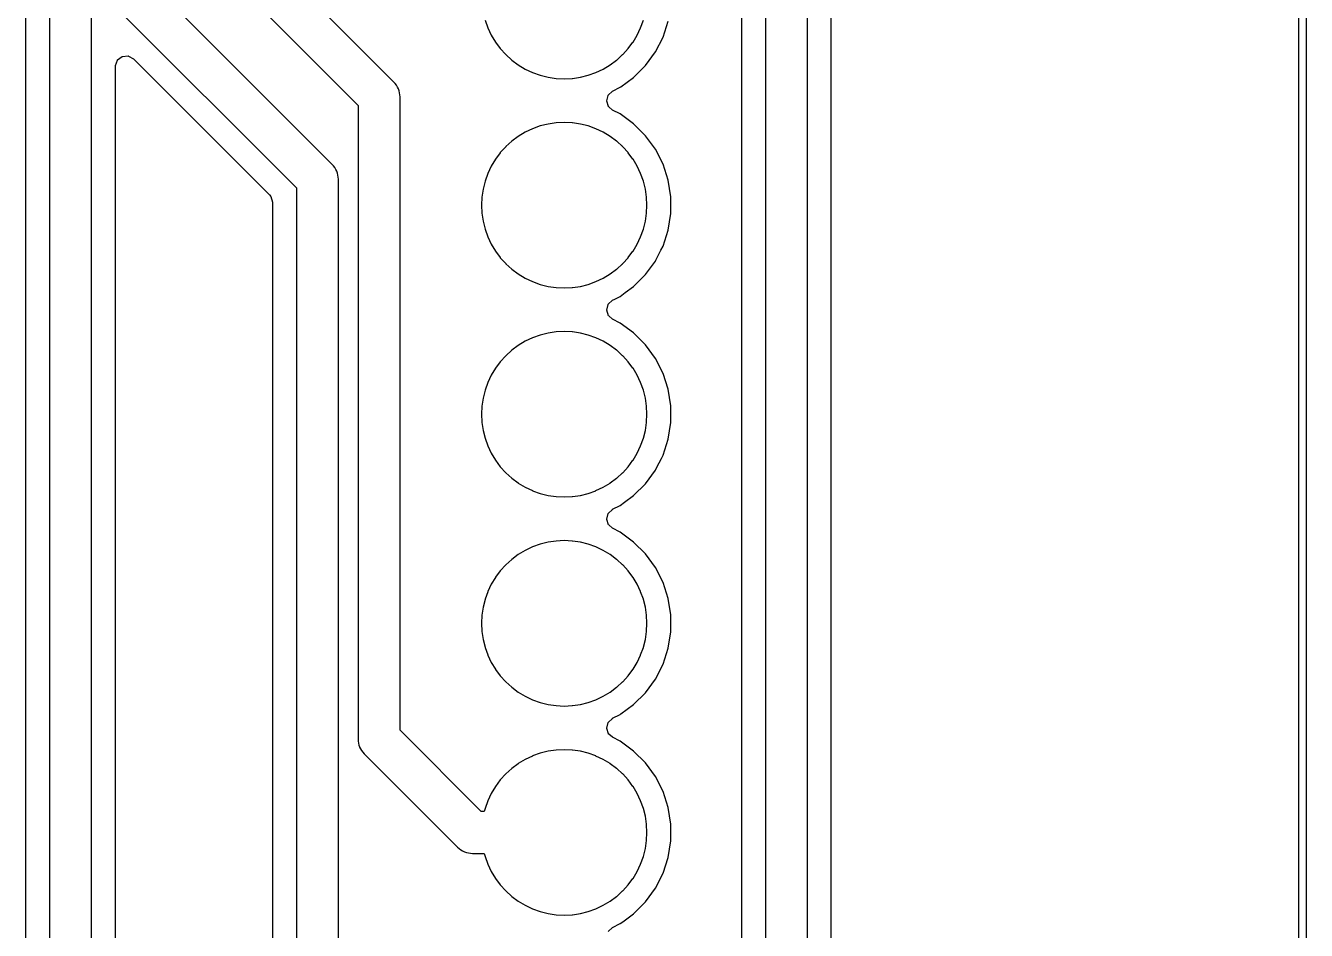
# Model space of a CAD drawing. Header units: metres. Extents: x 92.3 to 181.5, y -134.8 to -50.6.
# Drawn here: x 165.9 to 181.47, y -99.08 to -88.08 of the extents above; entities that cross this region are included whole.
import ezdxf

# ---------------------------------------------------------------- set-up
doc = ezdxf.new("R2010")
doc.units = ezdxf.units.M

msp = doc.modelspace()

# ---------------------------------------------------------------- linework, layer by layer
for points in [[(181.469, -134.674), (181.469, -50.676)], [(181.379, -134.55), (181.379, -50.8)], [(175.405, -113.7), (175.405, -63.65)], [(175.696, -113.772), (175.696, -63.578)], [(174.895, -63.756), (174.895, -113.594)], [(174.604, -63.929), (174.604, -113.421)], [(169.63, -107.22), (166.705, -104.294), (166.705, -72.9)], [(166.195, -73.006), (166.195, -104.4)], [(165.904, -73.179), (165.904, -104.472), (165.933, -104.577), (165.942, -104.611), (166.013, -104.735), (167.582, -106.304), (168.048, -106.77)], [(167.77, -86.88), (169.945, -89.056), (169.945, -96.75), (169.945, -96.75), (169.945, -96.75), (169.946, -96.775), (169.946, -96.775), (169.946, -96.775), (169.946, -96.775), (169.946, -96.775), (169.95, -96.8), (169.95, -96.8), (169.95, -96.8), (169.95, -96.8), (169.95, -96.8), (169.956, -96.824), (169.956, -96.824), (169.956, -96.824), (169.956, -96.824), (169.956, -96.824), (169.956, -96.824), (169.964, -96.847), (169.964, -96.848), (169.964, -96.848), (169.964, -96.848), (169.964, -96.848), (169.975, -96.87), (169.975, -96.87), (169.975, -96.87), (169.975, -96.87), (169.975, -96.87), (169.988, -96.892), (169.988, -96.892), (169.988, -96.892), (169.988, -96.892), (169.988, -96.892), (170.003, -96.912), (170.003, -96.912), (170.003, -96.912), (170.003, -96.912), (170.003, -96.912), (170.019, -96.93), (170.02, -96.93), (170.02, -96.93), (171.155, -98.065), (171.155, -98.065), (171.155, -98.066), (171.173, -98.082), (171.173, -98.082), (171.173, -98.082), (171.173, -98.082), (171.173, -98.082), (171.173, -98.082), (171.193, -98.097), (171.193, -98.097), (171.193, -98.097), (171.193, -98.097), (171.193, -98.097), (171.215, -98.11), (171.215, -98.11), (171.215, -98.11), (171.215, -98.11), (171.215, -98.11), (171.237, -98.121), (171.237, -98.121), (171.237, -98.121), (171.237, -98.121), (171.238, -98.121), (171.261, -98.129), (171.261, -98.129), (171.261, -98.129), (171.261, -98.129), (171.261, -98.129), (171.285, -98.135), (171.285, -98.135), (171.285, -98.135), (171.285, -98.135), (171.285, -98.135), (171.31, -98.139), (171.31, -98.139), (171.31, -98.139), (171.31, -98.139), (171.31, -98.139), (171.335, -98.14), (171.335, -98.14), (171.335, -98.14), (171.479, -98.14), (171.488, -98.176), (171.488, -98.177), (171.488, -98.177), (171.488, -98.177), (171.488, -98.177), (171.521, -98.269), (171.521, -98.269), (171.521, -98.269), (171.522, -98.27), (171.522, -98.27), (171.522, -98.27), (171.564, -98.359), (171.564, -98.359), (171.564, -98.359), (171.564, -98.359), (171.564, -98.359), (171.614, -98.443), (171.614, -98.443), (171.614, -98.443), (171.614, -98.443), (171.615, -98.444), (171.673, -98.522), (171.673, -98.522), (171.673, -98.523), (171.673, -98.523), (171.673, -98.523), (171.739, -98.595), (171.739, -98.596), (171.739, -98.596), (171.739, -98.596), (171.74, -98.596), (171.812, -98.662), (171.812, -98.662), (171.812, -98.662), (171.813, -98.662), (171.813, -98.662), (171.891, -98.72), (171.892, -98.721), (171.892, -98.721), (171.892, -98.721), (171.892, -98.721), (171.976, -98.771), (171.976, -98.771), (171.976, -98.771), (171.976, -98.771), (171.976, -98.771), (172.065, -98.813), (172.065, -98.813), (172.065, -98.813), (172.066, -98.814), (172.066, -98.814), (172.158, -98.847), (172.158, -98.847), (172.158, -98.847), (172.158, -98.847), (172.158, -98.847), (172.158, -98.847), (172.159, -98.847), (172.254, -98.871), (172.254, -98.871), (172.254, -98.871), (172.254, -98.871), (172.254, -98.871), (172.351, -98.885), (172.351, -98.885), (172.351, -98.885), (172.352, -98.885), (172.352, -98.885), (172.45, -98.89), (172.45, -98.89), (172.45, -98.89), (172.45, -98.89), (172.45, -98.89), (172.548, -98.885), (172.548, -98.885), (172.549, -98.885), (172.549, -98.885), (172.549, -98.885), (172.646, -98.871), (172.646, -98.871), (172.646, -98.871), (172.646, -98.871), (172.646, -98.871), (172.741, -98.847), (172.742, -98.847), (172.742, -98.847), (172.742, -98.847), (172.742, -98.847), (172.834, -98.814), (172.834, -98.814), (172.834, -98.814), (172.835, -98.813), (172.835, -98.813), (172.835, -98.813), (172.924, -98.771), (172.924, -98.771), (172.924, -98.771), (172.924, -98.771), (172.924, -98.771), (173.008, -98.721), (173.008, -98.721), (173.008, -98.721), (173.008, -98.721), (173.009, -98.72), (173.087, -98.662), (173.087, -98.662), (173.088, -98.662), (173.088, -98.662), (173.088, -98.662), (173.16, -98.596), (173.161, -98.596), (173.161, -98.596), (173.161, -98.596), (173.161, -98.595), (173.227, -98.523), (173.227, -98.523), (173.227, -98.523), (173.227, -98.522), (173.227, -98.522), (173.285, -98.444), (173.286, -98.443), (173.286, -98.443), (173.286, -98.443), (173.286, -98.443), (173.336, -98.359), (173.336, -98.359), (173.336, -98.359), (173.336, -98.359), (173.336, -98.359), (173.378, -98.27), (173.378, -98.27), (173.378, -98.27), (173.379, -98.269), (173.379, -98.269), (173.412, -98.177), (173.412, -98.177), (173.412, -98.177), (173.412, -98.177), (173.412, -98.177), (173.412, -98.177), (173.412, -98.176), (173.436, -98.081), (173.436, -98.081), (173.436, -98.081), (173.436, -98.081), (173.436, -98.081), (173.45, -97.984), (173.45, -97.984), (173.45, -97.984), (173.45, -97.983), (173.45, -97.983), (173.455, -97.885), (173.455, -97.885), (173.455, -97.885), (173.455, -97.885), (173.455, -97.885), (173.45, -97.787), (173.45, -97.787), (173.45, -97.786), (173.45, -97.786), (173.45, -97.786), (173.436, -97.689), (173.436, -97.689), (173.436, -97.689), (173.436, -97.689), (173.436, -97.689), (173.412, -97.594), (173.412, -97.593), (173.412, -97.593), (173.412, -97.593), (173.412, -97.593), (173.379, -97.501), (173.379, -97.501), (173.378, -97.5), (173.378, -97.5), (173.378, -97.5), (173.336, -97.411), (173.336, -97.411), (173.336, -97.411), (173.336, -97.411), (173.336, -97.411), (173.286, -97.327), (173.286, -97.327), (173.286, -97.327), (173.286, -97.327), (173.285, -97.326), (173.227, -97.248), (173.227, -97.248), (173.227, -97.247), (173.227, -97.247), (173.227, -97.247), (173.161, -97.175), (173.161, -97.174), (173.161, -97.174), (173.161, -97.174), (173.16, -97.174), (173.088, -97.108), (173.088, -97.108), (173.088, -97.108), (173.087, -97.108), (173.087, -97.108), (173.009, -97.05), (173.008, -97.049), (173.008, -97.049), (173.008, -97.049), (173.008, -97.049), (172.924, -96.999), (172.924, -96.999), (172.924, -96.999), (172.924, -96.999), (172.924, -96.999), (172.835, -96.957), (172.835, -96.957), (172.835, -96.957), (172.834, -96.956), (172.834, -96.956), (172.742, -96.923), (172.742, -96.923), (172.742, -96.923), (172.742, -96.923), (172.741, -96.923), (172.646, -96.899), (172.646, -96.899), (172.646, -96.899), (172.646, -96.899), (172.646, -96.899), (172.549, -96.885), (172.549, -96.885), (172.549, -96.885), (172.548, -96.885), (172.548, -96.885), (172.45, -96.88), (172.45, -96.88), (172.45, -96.88), (172.45, -96.88), (172.45, -96.88), (172.352, -96.885), (172.352, -96.885), (172.351, -96.885), (172.351, -96.885), (172.351, -96.885), (172.254, -96.899), (172.254, -96.899), (172.254, -96.899), (172.254, -96.899), (172.254, -96.899), (172.159, -96.923), (172.158, -96.923), (172.158, -96.923), (172.158, -96.923), (172.158, -96.923), (172.066, -96.956), (172.066, -96.956), (172.065, -96.957), (172.065, -96.957), (172.065, -96.957), (171.976, -96.999), (171.976, -96.999), (171.976, -96.999), (171.976, -96.999), (171.976, -96.999), (171.892, -97.049), (171.892, -97.049), (171.892, -97.049), (171.892, -97.049), (171.891, -97.05), (171.813, -97.108), (171.813, -97.108), (171.812, -97.108), (171.812, -97.108), (171.812, -97.108), (171.74, -97.174), (171.739, -97.174), (171.739, -97.174), (171.739, -97.174), (171.739, -97.175), (171.673, -97.247), (171.673, -97.247), (171.673, -97.247), (171.673, -97.248), (171.673, -97.248), (171.615, -97.326), (171.614, -97.327), (171.614, -97.327), (171.614, -97.327), (171.614, -97.327), (171.564, -97.411), (171.564, -97.411), (171.564, -97.411), (171.564, -97.411), (171.564, -97.411), (171.522, -97.5), (171.522, -97.5), (171.522, -97.5), (171.521, -97.501), (171.521, -97.501), (171.488, -97.593), (171.488, -97.593), (171.488, -97.593), (171.488, -97.593), (171.488, -97.594), (171.479, -97.63), (171.441, -97.63), (170.455, -96.644), (170.455, -88.95), (170.455, -88.95), (170.455, -88.95), (170.454, -88.925), (170.454, -88.925), (170.454, -88.925), (170.454, -88.925), (170.454, -88.925), (170.45, -88.9), (170.45, -88.9), (170.45, -88.9), (170.45, -88.9), (170.45, -88.9), (170.444, -88.876), (170.444, -88.876), (170.444, -88.876), (170.444, -88.876), (170.444, -88.876), (170.436, -88.853), (170.436, -88.852), (170.436, -88.852), (170.436, -88.852), (170.436, -88.852), (170.425, -88.83), (170.425, -88.83), (170.425, -88.83), (170.425, -88.83), (170.425, -88.83), (170.412, -88.808), (170.412, -88.808), (170.412, -88.808), (170.412, -88.808), (170.412, -88.808), (170.412, -88.808), (170.412, -88.808), (170.412, -88.808), (170.412, -88.808), (170.397, -88.788), (170.397, -88.788), (170.397, -88.788), (170.397, -88.788), (170.397, -88.788), (170.381, -88.77), (170.38, -88.77), (170.38, -88.77), (168.205, -86.594)], [(169.705, -102.399), (169.705, -89.95), (169.705, -89.95), (169.705, -89.95), (169.704, -89.925), (169.704, -89.925), (169.704, -89.925), (169.704, -89.925), (169.704, -89.925), (169.7, -89.9), (169.7, -89.9), (169.7, -89.9), (169.7, -89.9), (169.7, -89.9), (169.694, -89.876), (169.694, -89.876), (169.694, -89.876), (169.694, -89.876), (169.694, -89.876), (169.686, -89.853), (169.686, -89.852), (169.686, -89.852), (169.686, -89.852), (169.686, -89.852), (169.675, -89.83), (169.675, -89.83), (169.675, -89.83), (169.675, -89.83), (169.675, -89.83), (169.662, -89.808), (169.662, -89.808), (169.662, -89.808), (169.662, -89.808), (169.662, -89.808), (169.662, -89.808), (169.662, -89.808), (169.662, -89.808), (169.662, -89.808), (169.647, -89.788), (169.647, -89.788), (169.647, -89.788), (169.647, -89.788), (169.647, -89.788), (169.631, -89.77), (169.63, -89.77), (169.63, -89.77), (167.405, -87.544)], [(166.97, -87.83), (169.195, -90.056), (169.195, -102.505)], [(171.488, -88.017), (171.521, -88.109), (171.521, -88.109), (171.521, -88.109), (171.522, -88.11), (171.522, -88.11), (171.522, -88.11), (171.564, -88.199), (171.564, -88.199), (171.564, -88.199), (171.564, -88.199), (171.564, -88.199), (171.614, -88.283), (171.614, -88.283), (171.614, -88.283), (171.614, -88.283), (171.615, -88.284), (171.673, -88.362), (171.673, -88.362), (171.673, -88.363), (171.673, -88.363), (171.673, -88.363), (171.739, -88.435), (171.739, -88.436), (171.739, -88.436), (171.739, -88.436), (171.74, -88.436), (171.812, -88.502), (171.812, -88.502), (171.812, -88.502), (171.813, -88.502), (171.813, -88.502), (171.891, -88.56), (171.892, -88.561), (171.892, -88.561), (171.892, -88.561), (171.892, -88.561), (171.976, -88.611), (171.976, -88.611), (171.976, -88.611), (171.976, -88.611), (171.976, -88.611), (172.065, -88.653), (172.065, -88.653), (172.065, -88.653), (172.066, -88.654), (172.066, -88.654), (172.158, -88.687), (172.158, -88.687), (172.158, -88.687), (172.158, -88.687), (172.158, -88.687), (172.158, -88.687), (172.159, -88.687), (172.254, -88.711), (172.254, -88.711), (172.254, -88.711), (172.254, -88.711), (172.254, -88.711), (172.351, -88.725), (172.351, -88.725), (172.351, -88.725), (172.352, -88.725), (172.352, -88.725), (172.45, -88.73), (172.45, -88.73), (172.45, -88.73), (172.45, -88.73), (172.45, -88.73), (172.548, -88.725), (172.548, -88.725), (172.549, -88.725), (172.549, -88.725), (172.549, -88.725), (172.646, -88.711), (172.646, -88.711), (172.646, -88.711), (172.646, -88.711), (172.646, -88.711), (172.741, -88.687), (172.742, -88.687), (172.742, -88.687), (172.742, -88.687), (172.742, -88.687), (172.834, -88.654), (172.834, -88.654), (172.834, -88.654), (172.835, -88.653), (172.835, -88.653), (172.835, -88.653), (172.924, -88.611), (172.924, -88.611), (172.924, -88.611), (172.924, -88.611), (172.924, -88.611), (173.008, -88.561), (173.008, -88.561), (173.008, -88.561), (173.008, -88.561), (173.009, -88.56), (173.087, -88.502), (173.087, -88.502), (173.088, -88.502), (173.088, -88.502), (173.088, -88.502), (173.16, -88.436), (173.161, -88.436), (173.161, -88.436), (173.161, -88.436), (173.161, -88.435), (173.227, -88.363), (173.227, -88.363), (173.227, -88.363), (173.227, -88.362), (173.227, -88.362), (173.285, -88.284), (173.286, -88.283), (173.286, -88.283), (173.286, -88.283), (173.286, -88.283), (173.336, -88.199), (173.336, -88.199), (173.336, -88.199), (173.336, -88.199), (173.336, -88.199), (173.378, -88.11), (173.378, -88.11), (173.378, -88.11), (173.379, -88.109), (173.379, -88.109), (173.412, -88.017)], [(172.985, -99.089), (173.035, -99.041), (173.036, -99.041), (173.036, -99.041), (173.036, -99.041), (173.036, -99.041), (173.036, -99.04), (173.036, -99.04), (173.036, -99.04), (173.036, -99.04), (173.036, -99.04), (173.036, -99.04), (173.037, -99.04), (173.037, -99.04), (173.038, -99.039), (173.129, -98.993), (173.161, -98.97), (173.294, -98.873), (173.438, -98.729), (173.558, -98.564), (173.651, -98.382), (173.714, -98.188), (173.746, -97.987), (173.746, -97.783), (173.714, -97.582), (173.651, -97.388), (173.558, -97.206), (173.438, -97.041), (173.294, -96.897), (173.129, -96.777), (173.037, -96.73), (173.037, -96.73), (173.036, -96.73), (173.036, -96.73), (173.036, -96.73), (173.036, -96.73), (173.036, -96.73), (173.036, -96.729), (173.036, -96.729), (173.036, -96.729), (173.036, -96.729), (172.991, -96.69), (172.991, -96.69), (172.99, -96.69), (172.99, -96.69), (172.99, -96.69), (172.99, -96.69), (172.99, -96.69), (172.99, -96.69), (172.99, -96.69), (172.99, -96.689), (172.99, -96.689), (172.99, -96.689), (172.99, -96.689), (172.99, -96.689), (172.99, -96.689), (172.989, -96.689), (172.989, -96.689), (172.989, -96.689), (172.989, -96.689), (172.989, -96.688), (172.989, -96.688), (172.989, -96.688), (172.989, -96.688), (172.967, -96.622), (172.967, -96.622), (172.967, -96.622), (172.966, -96.622), (172.966, -96.621), (172.966, -96.621), (172.966, -96.621), (172.966, -96.621), (172.966, -96.621), (172.966, -96.621), (172.966, -96.621), (172.966, -96.621), (172.966, -96.62), (172.966, -96.62), (172.966, -96.62), (172.966, -96.62), (172.966, -96.62), (172.966, -96.62), (172.966, -96.62), (172.966, -96.62), (172.966, -96.619), (172.966, -96.619), (172.966, -96.619), (172.966, -96.619), (172.983, -96.551), (172.983, -96.551), (172.983, -96.551), (172.983, -96.551), (172.983, -96.551), (172.983, -96.551), (172.984, -96.551), (172.984, -96.55), (172.984, -96.55), (172.984, -96.55), (172.984, -96.55), (172.984, -96.55), (172.984, -96.55), (172.984, -96.55), (172.984, -96.55), (172.984, -96.55), (172.984, -96.55), (172.984, -96.549), (172.984, -96.549), (172.984, -96.549), (172.984, -96.549), (172.985, -96.549), (172.985, -96.549), (172.985, -96.549), (173.035, -96.501), (173.036, -96.501), (173.036, -96.501), (173.036, -96.501), (173.036, -96.501), (173.036, -96.5), (173.036, -96.5), (173.036, -96.5), (173.036, -96.5), (173.036, -96.5), (173.036, -96.5), (173.037, -96.5), (173.037, -96.5), (173.038, -96.499), (173.129, -96.453), (173.139, -96.446), (173.294, -96.333), (173.438, -96.189), (173.558, -96.024), (173.651, -95.842), (173.714, -95.648), (173.746, -95.447), (173.746, -95.243), (173.714, -95.042), (173.651, -94.848), (173.558, -94.666), (173.438, -94.501), (173.294, -94.357), (173.129, -94.237), (173.037, -94.19), (173.037, -94.19), (173.036, -94.19), (173.036, -94.19), (173.036, -94.19), (173.036, -94.19), (173.036, -94.19), (173.036, -94.189), (173.036, -94.189), (173.036, -94.189), (173.036, -94.189), (172.991, -94.15), (172.991, -94.15), (172.99, -94.15), (172.99, -94.15), (172.99, -94.15), (172.99, -94.15), (172.99, -94.15), (172.99, -94.15), (172.99, -94.15), (172.99, -94.149), (172.99, -94.149), (172.99, -94.149), (172.99, -94.149), (172.99, -94.149), (172.99, -94.149), (172.989, -94.149), (172.989, -94.149), (172.989, -94.149), (172.989, -94.149), (172.989, -94.148), (172.989, -94.148), (172.989, -94.148), (172.989, -94.148), (172.967, -94.082), (172.967, -94.082), (172.967, -94.082), (172.966, -94.082), (172.966, -94.081), (172.966, -94.081), (172.966, -94.081), (172.966, -94.081), (172.966, -94.081), (172.966, -94.081), (172.966, -94.081), (172.966, -94.081), (172.966, -94.08), (172.966, -94.08), (172.966, -94.08), (172.966, -94.08), (172.966, -94.08), (172.966, -94.08), (172.966, -94.08), (172.966, -94.08), (172.966, -94.079), (172.966, -94.079), (172.966, -94.079), (172.966, -94.079), (172.983, -94.011), (172.983, -94.011), (172.983, -94.011), (172.983, -94.011), (172.983, -94.011), (172.983, -94.011), (172.984, -94.011), (172.984, -94.01), (172.984, -94.01), (172.984, -94.01), (172.984, -94.01), (172.984, -94.01), (172.984, -94.01), (172.984, -94.01), (172.984, -94.01), (172.984, -94.01), (172.984, -94.01), (172.984, -94.009), (172.984, -94.009), (172.984, -94.009), (172.984, -94.009), (172.985, -94.009), (172.985, -94.009), (172.985, -94.009), (173.035, -93.961), (173.036, -93.961), (173.036, -93.961), (173.036, -93.961), (173.036, -93.961), (173.036, -93.96), (173.036, -93.96), (173.036, -93.96), (173.036, -93.96), (173.036, -93.96), (173.036, -93.96), (173.037, -93.96), (173.037, -93.96), (173.038, -93.959), (173.129, -93.913), (173.183, -93.874), (173.294, -93.793), (173.438, -93.649), (173.558, -93.484), (173.577, -93.446), (173.631, -93.341), (173.651, -93.302), (173.714, -93.108), (173.746, -92.907), (173.746, -92.703), (173.714, -92.502), (173.651, -92.308), (173.558, -92.126), (173.438, -91.961), (173.294, -91.817), (173.129, -91.697), (173.037, -91.65), (173.037, -91.65), (173.036, -91.65), (173.036, -91.65), (173.036, -91.65), (173.036, -91.65), (173.036, -91.65), (173.036, -91.649), (173.036, -91.649), (173.036, -91.649), (173.036, -91.649), (172.991, -91.61), (172.991, -91.61), (172.99, -91.61), (172.99, -91.61), (172.99, -91.61), (172.99, -91.61), (172.99, -91.61), (172.99, -91.61), (172.99, -91.61), (172.99, -91.609), (172.99, -91.609), (172.99, -91.609), (172.99, -91.609), (172.99, -91.609), (172.99, -91.609), (172.989, -91.609), (172.989, -91.609), (172.989, -91.609), (172.989, -91.609), (172.989, -91.608), (172.989, -91.608), (172.989, -91.608), (172.989, -91.608), (172.967, -91.542), (172.967, -91.542), (172.967, -91.542), (172.966, -91.542), (172.966, -91.541), (172.966, -91.541), (172.966, -91.541), (172.966, -91.541), (172.966, -91.541), (172.966, -91.541), (172.966, -91.541), (172.966, -91.541), (172.966, -91.54), (172.966, -91.54), (172.966, -91.54), (172.966, -91.54), (172.966, -91.54), (172.966, -91.54), (172.966, -91.54), (172.966, -91.54), (172.966, -91.539), (172.966, -91.539), (172.966, -91.539), (172.966, -91.539), (172.983, -91.471), (172.983, -91.471), (172.983, -91.471), (172.983, -91.471), (172.983, -91.471), (172.983, -91.471), (172.984, -91.471), (172.984, -91.47), (172.984, -91.47), (172.984, -91.47), (172.984, -91.47), (172.984, -91.47), (172.984, -91.47), (172.984, -91.47), (172.984, -91.47), (172.984, -91.47), (172.984, -91.47), (172.984, -91.469), (172.984, -91.469), (172.984, -91.469), (172.984, -91.469), (172.985, -91.469), (172.985, -91.469), (172.985, -91.469), (173.035, -91.421), (173.036, -91.421), (173.036, -91.421), (173.036, -91.421), (173.036, -91.421), (173.036, -91.42), (173.036, -91.42), (173.036, -91.42), (173.036, -91.42), (173.036, -91.42), (173.036, -91.42), (173.037, -91.42), (173.037, -91.42), (173.065, -91.405), (173.129, -91.373), (173.192, -91.327), (173.294, -91.253), (173.438, -91.109), (173.558, -90.944), (173.564, -90.932), (173.626, -90.81), (173.651, -90.762), (173.714, -90.568), (173.746, -90.367), (173.746, -90.163), (173.714, -89.962), (173.651, -89.768), (173.558, -89.586), (173.438, -89.421), (173.294, -89.277), (173.129, -89.157), (173.037, -89.11), (173.037, -89.11), (173.036, -89.11), (173.036, -89.11), (173.036, -89.11), (173.036, -89.11), (173.036, -89.11), (173.036, -89.109), (173.036, -89.109), (173.036, -89.109), (173.036, -89.109), (172.991, -89.07), (172.991, -89.07), (172.99, -89.07), (172.99, -89.07), (172.99, -89.07), (172.99, -89.07), (172.99, -89.07), (172.99, -89.07), (172.99, -89.07), (172.99, -89.069), (172.99, -89.069), (172.99, -89.069), (172.99, -89.069), (172.99, -89.069), (172.99, -89.069), (172.989, -89.069), (172.989, -89.069), (172.989, -89.069), (172.989, -89.069), (172.989, -89.068), (172.989, -89.068), (172.989, -89.068), (172.989, -89.068), (172.967, -89.002), (172.967, -89.002), (172.967, -89.002), (172.966, -89.002), (172.966, -89.001), (172.966, -89.001), (172.966, -89.001), (172.966, -89.001), (172.966, -89.001), (172.966, -89.001), (172.966, -89.001), (172.966, -89.001), (172.966, -89), (172.966, -89), (172.966, -89), (172.966, -89), (172.966, -89), (172.966, -89), (172.966, -89), (172.966, -89), (172.966, -88.999), (172.966, -88.999), (172.966, -88.999), (172.966, -88.999), (172.983, -88.931), (172.983, -88.931), (172.983, -88.931), (172.983, -88.931), (172.983, -88.931), (172.983, -88.931), (172.984, -88.931), (172.984, -88.93), (172.984, -88.93), (172.984, -88.93), (172.984, -88.93), (172.984, -88.93), (172.984, -88.93), (172.984, -88.93), (172.984, -88.93), (172.984, -88.93), (172.984, -88.93), (172.984, -88.929), (172.984, -88.929), (172.984, -88.929), (172.984, -88.929), (172.985, -88.929), (172.985, -88.929), (172.985, -88.929), (173.035, -88.881), (173.036, -88.881), (173.036, -88.881), (173.036, -88.881), (173.036, -88.881), (173.036, -88.88), (173.036, -88.88), (173.036, -88.88), (173.036, -88.88), (173.036, -88.88), (173.036, -88.88), (173.037, -88.88), (173.037, -88.88), (173.038, -88.879), (173.129, -88.833), (173.139, -88.826), (173.294, -88.713), (173.438, -88.569), (173.558, -88.404), (173.651, -88.222), (173.714, -88.028)], [(166.996, -104.121), (166.996, -88.578), (166.996, -88.578), (166.996, -88.569), (166.996, -88.569), (166.996, -88.569), (166.996, -88.569), (166.996, -88.569), (166.996, -88.569), (166.996, -88.569), (166.996, -88.569), (166.996, -88.568), (166.996, -88.568), (166.996, -88.568), (166.996, -88.568), (166.996, -88.568), (166.996, -88.568), (167.021, -88.502), (167.021, -88.502), (167.021, -88.502), (167.021, -88.502), (167.021, -88.502), (167.021, -88.502), (167.021, -88.502), (167.021, -88.502), (167.021, -88.501), (167.021, -88.501), (167.021, -88.501), (167.021, -88.501), (167.021, -88.501), (167.021, -88.501), (167.021, -88.501), (167.022, -88.501), (167.022, -88.501), (167.022, -88.501), (167.022, -88.5), (167.022, -88.5), (167.022, -88.5), (167.022, -88.5), (167.022, -88.5), (167.022, -88.5), (167.078, -88.458), (167.078, -88.458), (167.078, -88.458), (167.078, -88.458), (167.079, -88.458), (167.079, -88.458), (167.079, -88.458), (167.079, -88.458), (167.079, -88.458), (167.079, -88.458), (167.079, -88.458), (167.079, -88.458), (167.079, -88.457), (167.08, -88.457), (167.08, -88.457), (167.08, -88.457), (167.08, -88.457), (167.08, -88.457), (167.08, -88.457), (167.08, -88.457), (167.08, -88.457), (167.081, -88.457), (167.081, -88.457), (167.081, -88.457), (167.151, -88.452), (167.151, -88.452), (167.151, -88.452), (167.151, -88.452), (167.151, -88.452), (167.151, -88.452), (167.151, -88.452), (167.151, -88.452), (167.151, -88.452), (167.152, -88.452), (167.152, -88.452), (167.152, -88.452), (167.152, -88.452), (167.152, -88.452), (167.152, -88.452), (167.152, -88.452), (167.152, -88.452), (167.153, -88.453), (167.153, -88.453), (167.153, -88.453), (167.153, -88.453), (167.153, -88.453), (167.153, -88.453), (167.153, -88.453), (167.215, -88.486), (167.215, -88.486), (167.215, -88.486), (167.215, -88.486), (167.215, -88.487), (167.215, -88.487), (167.215, -88.487), (167.215, -88.487), (167.215, -88.487), (167.215, -88.487), (167.216, -88.487), (167.216, -88.487), (167.216, -88.487), (168.867, -90.138), (168.867, -90.138), (168.867, -90.138), (168.867, -90.138), (168.867, -90.139), (168.884, -90.159), (168.884, -90.159), (168.884, -90.159), (168.884, -90.16), (168.884, -90.16), (168.884, -90.16), (168.884, -90.16), (168.884, -90.16), (168.884, -90.16), (168.884, -90.16), (168.884, -90.16), (168.884, -90.16), (168.884, -90.16), (168.884, -90.161), (168.885, -90.161), (168.885, -90.161), (168.885, -90.161), (168.904, -90.228), (168.904, -90.228), (168.904, -90.228), (168.904, -90.228), (168.904, -90.228), (168.904, -90.229), (168.904, -90.229), (168.904, -90.229), (168.904, -90.229), (168.904, -90.229), (168.904, -90.229), (168.904, -90.229), (168.904, -90.229), (168.904, -102.577)], [(171.521, -90.649), (171.521, -90.649), (171.522, -90.65), (171.522, -90.65), (171.522, -90.65), (171.564, -90.739), (171.564, -90.739), (171.564, -90.739), (171.564, -90.739), (171.564, -90.739), (171.614, -90.823), (171.614, -90.823), (171.614, -90.823), (171.614, -90.823), (171.615, -90.824), (171.673, -90.902), (171.673, -90.902), (171.673, -90.903), (171.673, -90.903), (171.673, -90.903), (171.739, -90.975), (171.739, -90.976), (171.739, -90.976), (171.739, -90.976), (171.74, -90.976), (171.812, -91.042), (171.812, -91.042), (171.812, -91.042), (171.813, -91.042), (171.813, -91.042), (171.891, -91.1), (171.892, -91.101), (171.892, -91.101), (171.892, -91.101), (171.892, -91.101), (171.976, -91.151), (171.976, -91.151), (171.976, -91.151), (171.976, -91.151), (171.976, -91.151), (172.065, -91.193), (172.065, -91.193), (172.065, -91.193), (172.066, -91.194), (172.066, -91.194), (172.158, -91.227), (172.158, -91.227), (172.158, -91.227), (172.158, -91.227), (172.158, -91.227), (172.158, -91.227), (172.159, -91.227), (172.254, -91.251), (172.254, -91.251), (172.254, -91.251), (172.254, -91.251), (172.254, -91.251), (172.351, -91.265), (172.351, -91.265), (172.351, -91.265), (172.352, -91.265), (172.352, -91.265), (172.45, -91.27), (172.45, -91.27), (172.45, -91.27), (172.45, -91.27), (172.45, -91.27), (172.548, -91.265), (172.548, -91.265), (172.549, -91.265), (172.549, -91.265), (172.549, -91.265), (172.646, -91.251), (172.646, -91.251), (172.646, -91.251), (172.646, -91.251), (172.646, -91.251), (172.741, -91.227), (172.742, -91.227), (172.742, -91.227), (172.742, -91.227), (172.742, -91.227), (172.834, -91.194), (172.834, -91.194), (172.834, -91.194), (172.835, -91.193), (172.835, -91.193), (172.835, -91.193), (172.924, -91.151), (172.924, -91.151), (172.924, -91.151), (172.924, -91.151), (172.924, -91.151), (173.008, -91.101), (173.008, -91.101), (173.008, -91.101), (173.008, -91.101), (173.009, -91.1), (173.087, -91.042), (173.087, -91.042), (173.088, -91.042), (173.088, -91.042), (173.088, -91.042), (173.16, -90.976), (173.161, -90.976), (173.161, -90.976), (173.161, -90.976), (173.161, -90.975), (173.227, -90.903), (173.227, -90.903), (173.227, -90.903), (173.227, -90.902), (173.227, -90.902), (173.285, -90.824), (173.286, -90.823), (173.286, -90.823), (173.286, -90.823), (173.286, -90.823), (173.336, -90.739), (173.336, -90.739), (173.336, -90.739), (173.336, -90.739), (173.336, -90.739), (173.378, -90.65), (173.378, -90.65), (173.378, -90.65), (173.379, -90.649), (173.379, -90.649), (173.412, -90.557), (173.412, -90.557), (173.412, -90.557), (173.412, -90.557), (173.412, -90.557), (173.412, -90.557), (173.412, -90.556), (173.436, -90.461), (173.436, -90.461), (173.436, -90.461), (173.436, -90.461), (173.436, -90.461), (173.45, -90.364), (173.45, -90.364), (173.45, -90.364), (173.45, -90.363), (173.45, -90.363), (173.455, -90.265), (173.455, -90.265), (173.455, -90.265), (173.455, -90.265), (173.455, -90.265), (173.45, -90.167), (173.45, -90.167), (173.45, -90.166), (173.45, -90.166), (173.45, -90.166), (173.436, -90.069), (173.436, -90.069), (173.436, -90.069), (173.436, -90.069), (173.436, -90.069), (173.412, -89.974), (173.412, -89.973), (173.412, -89.973), (173.412, -89.973), (173.412, -89.973), (173.379, -89.881), (173.379, -89.881), (173.378, -89.88), (173.378, -89.88), (173.378, -89.88), (173.336, -89.791), (173.336, -89.791), (173.336, -89.791), (173.336, -89.791), (173.336, -89.791), (173.286, -89.707), (173.286, -89.707), (173.286, -89.707), (173.286, -89.707), (173.285, -89.706), (173.227, -89.628), (173.227, -89.628), (173.227, -89.627), (173.227, -89.627), (173.227, -89.627), (173.161, -89.555), (173.161, -89.554), (173.161, -89.554), (173.161, -89.554), (173.16, -89.554), (173.088, -89.488), (173.088, -89.488), (173.088, -89.488), (173.087, -89.488), (173.087, -89.488), (173.009, -89.43), (173.008, -89.429), (173.008, -89.429), (173.008, -89.429), (173.008, -89.429), (172.924, -89.379), (172.924, -89.379), (172.924, -89.379), (172.924, -89.379), (172.924, -89.379), (172.835, -89.337), (172.835, -89.337), (172.835, -89.337), (172.834, -89.336), (172.834, -89.336), (172.742, -89.303), (172.742, -89.303), (172.742, -89.303), (172.742, -89.303), (172.741, -89.303), (172.646, -89.279), (172.646, -89.279), (172.646, -89.279), (172.646, -89.279), (172.646, -89.279), (172.549, -89.265), (172.549, -89.265), (172.549, -89.265), (172.548, -89.265), (172.548, -89.265), (172.45, -89.26), (172.45, -89.26), (172.45, -89.26), (172.45, -89.26), (172.45, -89.26), (172.352, -89.265), (172.352, -89.265), (172.351, -89.265), (172.351, -89.265), (172.351, -89.265), (172.254, -89.279), (172.254, -89.279), (172.254, -89.279), (172.254, -89.279), (172.254, -89.279), (172.159, -89.303), (172.158, -89.303), (172.158, -89.303), (172.158, -89.303), (172.158, -89.303), (172.066, -89.336), (172.066, -89.336), (172.065, -89.337), (172.065, -89.337), (172.065, -89.337), (171.976, -89.379), (171.976, -89.379), (171.976, -89.379), (171.976, -89.379), (171.976, -89.379), (171.892, -89.429), (171.892, -89.429), (171.892, -89.429), (171.892, -89.429), (171.891, -89.43), (171.813, -89.488), (171.813, -89.488), (171.812, -89.488), (171.812, -89.488), (171.812, -89.488), (171.74, -89.554), (171.739, -89.554), (171.739, -89.554), (171.739, -89.554), (171.739, -89.555), (171.673, -89.627), (171.673, -89.627), (171.673, -89.627), (171.673, -89.628), (171.673, -89.628), (171.615, -89.706), (171.614, -89.707), (171.614, -89.707), (171.614, -89.707), (171.614, -89.707), (171.564, -89.791), (171.564, -89.791), (171.564, -89.791), (171.564, -89.791), (171.564, -89.791), (171.522, -89.88), (171.522, -89.88), (171.522, -89.88), (171.521, -89.881), (171.521, -89.881), (171.488, -89.973), (171.488, -89.973), (171.488, -89.973), (171.488, -89.973), (171.488, -89.974), (171.464, -90.069), (171.464, -90.069), (171.464, -90.069), (171.464, -90.069), (171.464, -90.069), (171.45, -90.166), (171.45, -90.166), (171.45, -90.166), (171.45, -90.167), (171.45, -90.167), (171.445, -90.265), (171.445, -90.265), (171.445, -90.265), (171.445, -90.265), (171.445, -90.265), (171.45, -90.363), (171.45, -90.363), (171.45, -90.364), (171.45, -90.364), (171.45, -90.364), (171.464, -90.461), (171.464, -90.461), (171.464, -90.461), (171.464, -90.461), (171.464, -90.461), (171.488, -90.556), (171.488, -90.557), (171.488, -90.557), (171.488, -90.557), (171.488, -90.557), (171.521, -90.649), (171.521, -90.649)], [(171.521, -93.189), (171.521, -93.189), (171.522, -93.19), (171.522, -93.19), (171.522, -93.19), (171.564, -93.279), (171.564, -93.279), (171.564, -93.279), (171.564, -93.279), (171.564, -93.279), (171.614, -93.363), (171.614, -93.363), (171.614, -93.363), (171.614, -93.363), (171.615, -93.364), (171.673, -93.442), (171.673, -93.442), (171.673, -93.443), (171.673, -93.443), (171.673, -93.443), (171.739, -93.515), (171.739, -93.516), (171.739, -93.516), (171.739, -93.516), (171.74, -93.516), (171.812, -93.582), (171.812, -93.582), (171.812, -93.582), (171.813, -93.582), (171.813, -93.582), (171.891, -93.64), (171.892, -93.641), (171.892, -93.641), (171.892, -93.641), (171.892, -93.641), (171.976, -93.691), (171.976, -93.691), (171.976, -93.691), (171.976, -93.691), (171.976, -93.691), (172.065, -93.733), (172.065, -93.733), (172.065, -93.733), (172.066, -93.734), (172.066, -93.734), (172.158, -93.767), (172.158, -93.767), (172.158, -93.767), (172.158, -93.767), (172.158, -93.767), (172.158, -93.767), (172.159, -93.767), (172.254, -93.791), (172.254, -93.791), (172.254, -93.791), (172.254, -93.791), (172.254, -93.791), (172.351, -93.805), (172.351, -93.805), (172.351, -93.805), (172.352, -93.805), (172.352, -93.805), (172.45, -93.81), (172.45, -93.81), (172.45, -93.81), (172.45, -93.81), (172.45, -93.81), (172.548, -93.805), (172.548, -93.805), (172.549, -93.805), (172.549, -93.805), (172.549, -93.805), (172.646, -93.791), (172.646, -93.791), (172.646, -93.791), (172.646, -93.791), (172.646, -93.791), (172.741, -93.767), (172.742, -93.767), (172.742, -93.767), (172.742, -93.767), (172.742, -93.767), (172.834, -93.734), (172.834, -93.734), (172.834, -93.734), (172.835, -93.733), (172.835, -93.733), (172.835, -93.733), (172.924, -93.691), (172.924, -93.691), (172.924, -93.691), (172.924, -93.691), (172.924, -93.691), (173.008, -93.641), (173.008, -93.641), (173.008, -93.641), (173.008, -93.641), (173.009, -93.64), (173.087, -93.582), (173.087, -93.582), (173.088, -93.582), (173.088, -93.582), (173.088, -93.582), (173.16, -93.516), (173.161, -93.516), (173.161, -93.516), (173.161, -93.516), (173.161, -93.515), (173.227, -93.443), (173.227, -93.443), (173.227, -93.443), (173.227, -93.442), (173.227, -93.442), (173.285, -93.364), (173.286, -93.363), (173.286, -93.363), (173.286, -93.363), (173.286, -93.363), (173.336, -93.279), (173.336, -93.279), (173.336, -93.279), (173.336, -93.279), (173.336, -93.279), (173.378, -93.19), (173.378, -93.19), (173.378, -93.19), (173.379, -93.189), (173.379, -93.189), (173.412, -93.097), (173.412, -93.097), (173.412, -93.097), (173.412, -93.097), (173.412, -93.097), (173.412, -93.097), (173.412, -93.096), (173.436, -93.001), (173.436, -93.001), (173.436, -93.001), (173.436, -93.001), (173.436, -93.001), (173.45, -92.904), (173.45, -92.904), (173.45, -92.904), (173.45, -92.903), (173.45, -92.903), (173.455, -92.805), (173.455, -92.805), (173.455, -92.805), (173.455, -92.805), (173.455, -92.805), (173.45, -92.707), (173.45, -92.707), (173.45, -92.706), (173.45, -92.706), (173.45, -92.706), (173.436, -92.609), (173.436, -92.609), (173.436, -92.609), (173.436, -92.609), (173.436, -92.609), (173.412, -92.514), (173.412, -92.513), (173.412, -92.513), (173.412, -92.513), (173.412, -92.513), (173.379, -92.421), (173.379, -92.421), (173.378, -92.42), (173.378, -92.42), (173.378, -92.42), (173.336, -92.331), (173.336, -92.331), (173.336, -92.331), (173.336, -92.331), (173.336, -92.331), (173.286, -92.247), (173.286, -92.247), (173.286, -92.247), (173.286, -92.247), (173.285, -92.246), (173.227, -92.168), (173.227, -92.168), (173.227, -92.167), (173.227, -92.167), (173.227, -92.167), (173.161, -92.095), (173.161, -92.094), (173.161, -92.094), (173.161, -92.094), (173.16, -92.094), (173.088, -92.028), (173.088, -92.028), (173.088, -92.028), (173.087, -92.028), (173.087, -92.028), (173.009, -91.97), (173.008, -91.969), (173.008, -91.969), (173.008, -91.969), (173.008, -91.969), (172.924, -91.919), (172.924, -91.919), (172.924, -91.919), (172.924, -91.919), (172.924, -91.919), (172.835, -91.877), (172.835, -91.877), (172.835, -91.877), (172.834, -91.876), (172.834, -91.876), (172.742, -91.843), (172.742, -91.843), (172.742, -91.843), (172.742, -91.843), (172.741, -91.843), (172.646, -91.819), (172.646, -91.819), (172.646, -91.819), (172.646, -91.819), (172.646, -91.819), (172.549, -91.805), (172.549, -91.805), (172.549, -91.805), (172.548, -91.805), (172.548, -91.805), (172.45, -91.8), (172.45, -91.8), (172.45, -91.8), (172.45, -91.8), (172.45, -91.8), (172.352, -91.805), (172.352, -91.805), (172.351, -91.805), (172.351, -91.805), (172.351, -91.805), (172.254, -91.819), (172.254, -91.819), (172.254, -91.819), (172.254, -91.819), (172.254, -91.819), (172.159, -91.843), (172.158, -91.843), (172.158, -91.843), (172.158, -91.843), (172.158, -91.843), (172.066, -91.876), (172.066, -91.876), (172.065, -91.877), (172.065, -91.877), (172.065, -91.877), (171.976, -91.919), (171.976, -91.919), (171.976, -91.919), (171.976, -91.919), (171.976, -91.919), (171.892, -91.969), (171.892, -91.969), (171.892, -91.969), (171.892, -91.969), (171.891, -91.97), (171.813, -92.028), (171.813, -92.028), (171.812, -92.028), (171.812, -92.028), (171.812, -92.028), (171.74, -92.094), (171.739, -92.094), (171.739, -92.094), (171.739, -92.094), (171.739, -92.095), (171.673, -92.167), (171.673, -92.167), (171.673, -92.167), (171.673, -92.168), (171.673, -92.168), (171.615, -92.246), (171.614, -92.247), (171.614, -92.247), (171.614, -92.247), (171.614, -92.247), (171.564, -92.331), (171.564, -92.331), (171.564, -92.331), (171.564, -92.331), (171.564, -92.331), (171.522, -92.42), (171.522, -92.42), (171.522, -92.42), (171.521, -92.421), (171.521, -92.421), (171.488, -92.513), (171.488, -92.513), (171.488, -92.513), (171.488, -92.513), (171.488, -92.514), (171.464, -92.609), (171.464, -92.609), (171.464, -92.609), (171.464, -92.609), (171.464, -92.609), (171.45, -92.706), (171.45, -92.706), (171.45, -92.706), (171.45, -92.707), (171.45, -92.707), (171.445, -92.805), (171.445, -92.805), (171.445, -92.805), (171.445, -92.805), (171.445, -92.805), (171.45, -92.903), (171.45, -92.903), (171.45, -92.904), (171.45, -92.904), (171.45, -92.904), (171.464, -93.001), (171.464, -93.001), (171.464, -93.001), (171.464, -93.001), (171.464, -93.001), (171.488, -93.096), (171.488, -93.097), (171.488, -93.097), (171.488, -93.097), (171.488, -93.097), (171.521, -93.189), (171.521, -93.189)], [(171.521, -95.729), (171.521, -95.729), (171.522, -95.73), (171.522, -95.73), (171.522, -95.73), (171.564, -95.819), (171.564, -95.819), (171.564, -95.819), (171.564, -95.819), (171.564, -95.819), (171.614, -95.903), (171.614, -95.903), (171.614, -95.903), (171.614, -95.903), (171.615, -95.904), (171.673, -95.982), (171.673, -95.982), (171.673, -95.983), (171.673, -95.983), (171.673, -95.983), (171.739, -96.055), (171.739, -96.056), (171.739, -96.056), (171.739, -96.056), (171.74, -96.056), (171.812, -96.122), (171.812, -96.122), (171.812, -96.122), (171.813, -96.122), (171.813, -96.122), (171.891, -96.18), (171.892, -96.181), (171.892, -96.181), (171.892, -96.181), (171.892, -96.181), (171.976, -96.231), (171.976, -96.231), (171.976, -96.231), (171.976, -96.231), (171.976, -96.231), (172.065, -96.273), (172.065, -96.273), (172.065, -96.273), (172.066, -96.274), (172.066, -96.274), (172.158, -96.307), (172.158, -96.307), (172.158, -96.307), (172.158, -96.307), (172.158, -96.307), (172.158, -96.307), (172.159, -96.307), (172.254, -96.331), (172.254, -96.331), (172.254, -96.331), (172.254, -96.331), (172.254, -96.331), (172.351, -96.345), (172.351, -96.345), (172.351, -96.345), (172.352, -96.345), (172.352, -96.345), (172.45, -96.35), (172.45, -96.35), (172.45, -96.35), (172.45, -96.35), (172.45, -96.35), (172.548, -96.345), (172.548, -96.345), (172.549, -96.345), (172.549, -96.345), (172.549, -96.345), (172.646, -96.331), (172.646, -96.331), (172.646, -96.331), (172.646, -96.331), (172.646, -96.331), (172.741, -96.307), (172.742, -96.307), (172.742, -96.307), (172.742, -96.307), (172.742, -96.307), (172.834, -96.274), (172.834, -96.274), (172.834, -96.274), (172.835, -96.273), (172.835, -96.273), (172.835, -96.273), (172.924, -96.231), (172.924, -96.231), (172.924, -96.231), (172.924, -96.231), (172.924, -96.231), (173.008, -96.181), (173.008, -96.181), (173.008, -96.181), (173.008, -96.181), (173.009, -96.18), (173.087, -96.122), (173.087, -96.122), (173.088, -96.122), (173.088, -96.122), (173.088, -96.122), (173.16, -96.056), (173.161, -96.056), (173.161, -96.056), (173.161, -96.056), (173.161, -96.055), (173.227, -95.983), (173.227, -95.983), (173.227, -95.983), (173.227, -95.982), (173.227, -95.982), (173.285, -95.904), (173.286, -95.903), (173.286, -95.903), (173.286, -95.903), (173.286, -95.903), (173.336, -95.819), (173.336, -95.819), (173.336, -95.819), (173.336, -95.819), (173.336, -95.819), (173.378, -95.73), (173.378, -95.73), (173.378, -95.73), (173.379, -95.729), (173.379, -95.729), (173.412, -95.637), (173.412, -95.637), (173.412, -95.637), (173.412, -95.637), (173.412, -95.637), (173.412, -95.637), (173.412, -95.636), (173.436, -95.541), (173.436, -95.541), (173.436, -95.541), (173.436, -95.541), (173.436, -95.541), (173.45, -95.444), (173.45, -95.444), (173.45, -95.444), (173.45, -95.443), (173.45, -95.443), (173.455, -95.345), (173.455, -95.345), (173.455, -95.345), (173.455, -95.345), (173.455, -95.345), (173.45, -95.247), (173.45, -95.247), (173.45, -95.246), (173.45, -95.246), (173.45, -95.246), (173.436, -95.149), (173.436, -95.149), (173.436, -95.149), (173.436, -95.149), (173.436, -95.149), (173.412, -95.054), (173.412, -95.053), (173.412, -95.053), (173.412, -95.053), (173.412, -95.053), (173.379, -94.961), (173.379, -94.961), (173.378, -94.96), (173.378, -94.96), (173.378, -94.96), (173.336, -94.871), (173.336, -94.871), (173.336, -94.871), (173.336, -94.871), (173.336, -94.871), (173.286, -94.787), (173.286, -94.787), (173.286, -94.787), (173.286, -94.787), (173.285, -94.786), (173.227, -94.708), (173.227, -94.708), (173.227, -94.707), (173.227, -94.707), (173.227, -94.707), (173.161, -94.635), (173.161, -94.634), (173.161, -94.634), (173.161, -94.634), (173.16, -94.634), (173.088, -94.568), (173.088, -94.568), (173.088, -94.568), (173.087, -94.568), (173.087, -94.568), (173.009, -94.51), (173.008, -94.509), (173.008, -94.509), (173.008, -94.509), (173.008, -94.509), (172.924, -94.459), (172.924, -94.459), (172.924, -94.459), (172.924, -94.459), (172.924, -94.459), (172.835, -94.417), (172.835, -94.417), (172.835, -94.417), (172.834, -94.416), (172.834, -94.416), (172.742, -94.383), (172.742, -94.383), (172.742, -94.383), (172.742, -94.383), (172.741, -94.383), (172.646, -94.359), (172.646, -94.359), (172.646, -94.359), (172.646, -94.359), (172.646, -94.359), (172.549, -94.345), (172.549, -94.345), (172.549, -94.345), (172.548, -94.345), (172.548, -94.345), (172.45, -94.34), (172.45, -94.34), (172.45, -94.34), (172.45, -94.34), (172.45, -94.34), (172.352, -94.345), (172.352, -94.345), (172.351, -94.345), (172.351, -94.345), (172.351, -94.345), (172.254, -94.359), (172.254, -94.359), (172.254, -94.359), (172.254, -94.359), (172.254, -94.359), (172.159, -94.383), (172.158, -94.383), (172.158, -94.383), (172.158, -94.383), (172.158, -94.383), (172.066, -94.416), (172.066, -94.416), (172.065, -94.417), (172.065, -94.417), (172.065, -94.417), (171.976, -94.459), (171.976, -94.459), (171.976, -94.459), (171.976, -94.459), (171.976, -94.459), (171.892, -94.509), (171.892, -94.509), (171.892, -94.509), (171.892, -94.509), (171.891, -94.51), (171.813, -94.568), (171.813, -94.568), (171.812, -94.568), (171.812, -94.568), (171.812, -94.568), (171.74, -94.634), (171.739, -94.634), (171.739, -94.634), (171.739, -94.634), (171.739, -94.635), (171.673, -94.707), (171.673, -94.707), (171.673, -94.707), (171.673, -94.708), (171.673, -94.708), (171.615, -94.786), (171.614, -94.787), (171.614, -94.787), (171.614, -94.787), (171.614, -94.787), (171.564, -94.871), (171.564, -94.871), (171.564, -94.871), (171.564, -94.871), (171.564, -94.871), (171.522, -94.96), (171.522, -94.96), (171.522, -94.96), (171.521, -94.961), (171.521, -94.961), (171.488, -95.053), (171.488, -95.053), (171.488, -95.053), (171.488, -95.053), (171.488, -95.054), (171.464, -95.149), (171.464, -95.149), (171.464, -95.149), (171.464, -95.149), (171.464, -95.149), (171.45, -95.246), (171.45, -95.246), (171.45, -95.246), (171.45, -95.247), (171.45, -95.247), (171.445, -95.345), (171.445, -95.345), (171.445, -95.345), (171.445, -95.345), (171.445, -95.345), (171.45, -95.443), (171.45, -95.443), (171.45, -95.444), (171.45, -95.444), (171.45, -95.444), (171.464, -95.541), (171.464, -95.541), (171.464, -95.541), (171.464, -95.541), (171.464, -95.541), (171.488, -95.636), (171.488, -95.637), (171.488, -95.637), (171.488, -95.637), (171.488, -95.637), (171.521, -95.729), (171.521, -95.729)]]:
    msp.add_lwpolyline(points)

doc.saveas('drawing.dxf')
